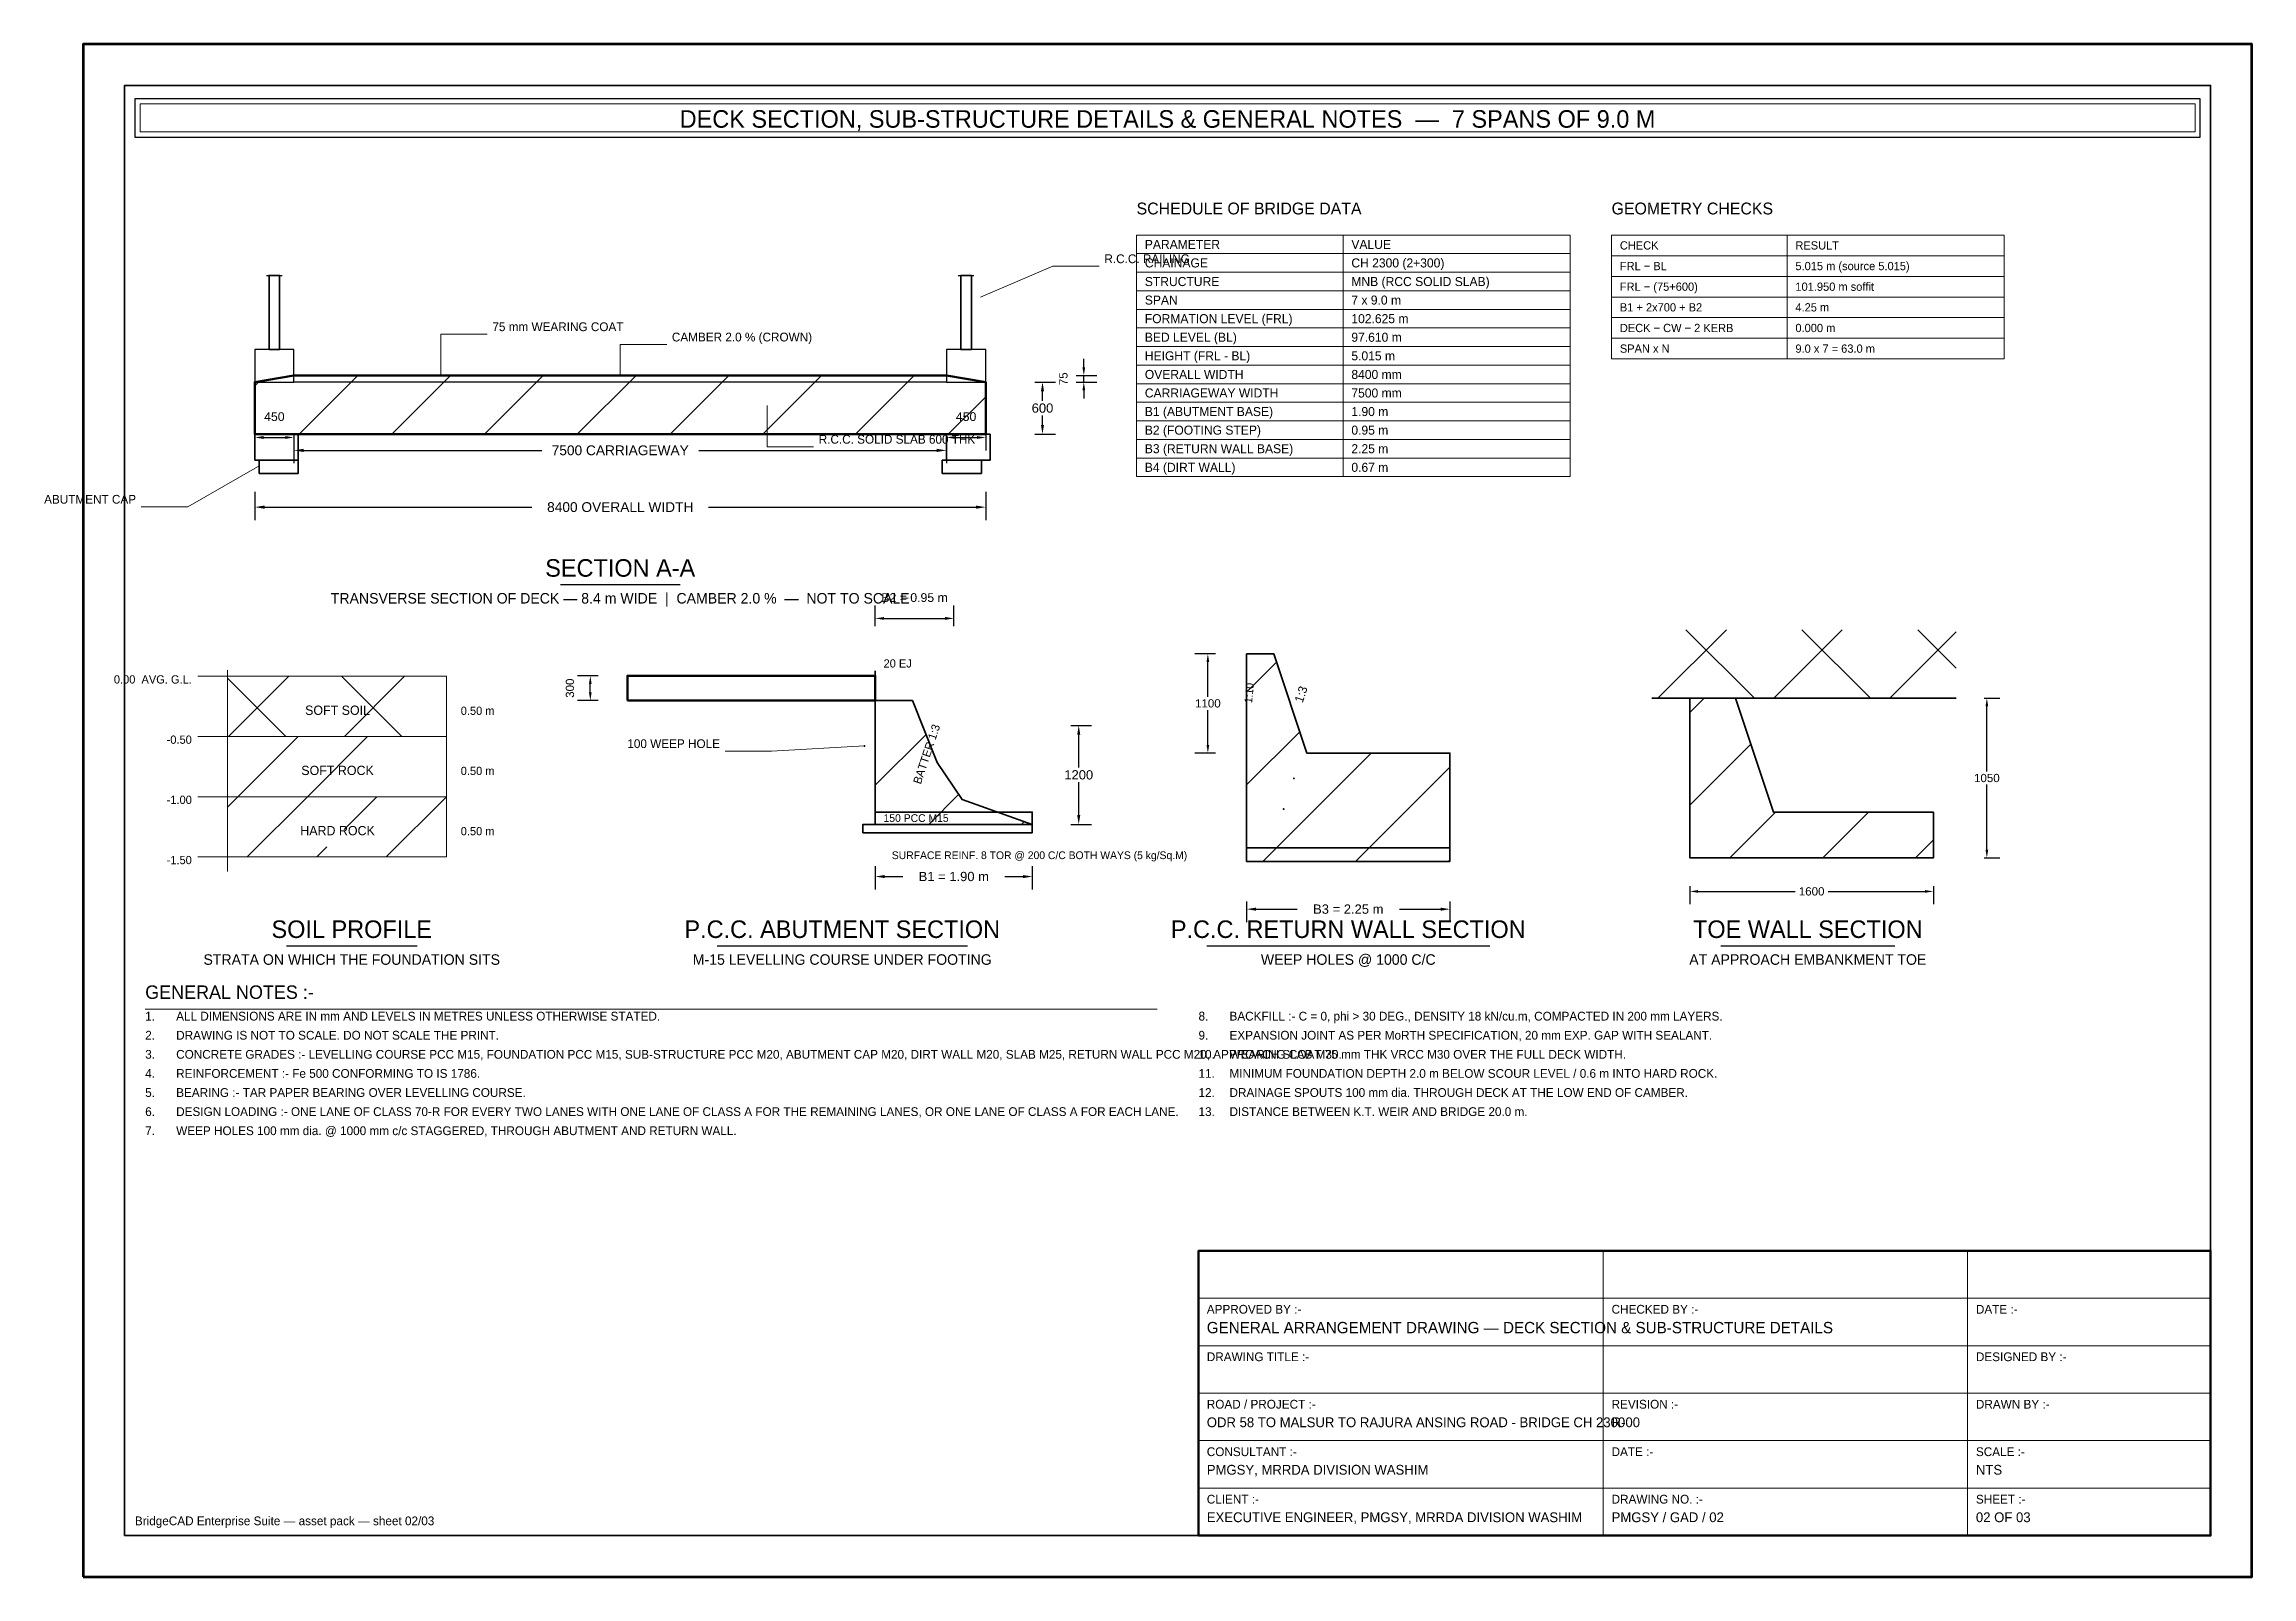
# Model space of a CAD drawing. Header units: metres. Extents: x -8 to 420, y 0 to 297.
import ezdxf
from ezdxf.enums import TextEntityAlignment as Align

# ---------------------------------------------------------------- set-up
doc = ezdxf.new("R2010")
doc.units = ezdxf.units.M
for name, color, linetype, lineweight in [('BORDER-INNER', 7, 'Continuous', 35), ('BORDER-OUTER', 7, 'Continuous', 70), ('CIVIL-GROUND', 3, 'Continuous', 35), ('DIM-LEADER', 3, 'Continuous', 18), ('DIM-LEVEL', 3, 'Continuous', 18), ('DIM-LINEAR', 3, 'Continuous', 18), ('FOUND-OPEN', 2, 'Continuous', 35), ('FOUND-SOIL', 34, 'Continuous', 18), ('STRUC-HATCHING', 8, 'Continuous', 18), ('SUB-ABUT', 3, 'Continuous', 35), ('SUB-DIRT-WALL', 3, 'Continuous', 35), ('SUB-EXPJOINT', 6, 'Continuous', 25), ('SUB-PIER', 2, 'Continuous', 35), ('SUPER-DECK', 2, 'Continuous', 50), ('SUPER-KERB', 7, 'Continuous', 25), ('SUPER-PARAPET', 2, 'Continuous', 35), ('SUPER-WEARING', 8, 'Continuous', 25), ('TABL', 7, 'Continuous', 18), ('TEXT-GENERAL', 7, 'Continuous', 18), ('TEXT-HEADER', 7, 'Continuous', 25), ('TEXT-LEVEL', 5, 'Continuous', 18), ('TEXT-SPEC', 7, 'Continuous', 13), ('TEXT-TITLE', 7, 'Continuous', 25), ('TITLEBLK-BOX', 7, 'Continuous', 50), ('TITLEBLK-TEXT', 7, 'Continuous', 18)]:
    doc.layers.add(name, color=color, linetype=linetype, lineweight=lineweight)
doc.styles.add('BRIDGE_STD', font='Arial.ttf')
doc.dimstyles.new('pmb100', dxfattribs={"dimtxt": 2.5, "dimasz": 0.9375, "dimexe": 2.5, "dimexo": 2.5, "dimtad": 0, "dimtih": 1, "dimdec": 0, "dimtxsty": 'BRIDGE_STD', "dimcen": 2.5, "dimazin": 3, "dimtfac": 1, "dimtmove": 0, "dimatfit": 3})

msp = doc.modelspace()

# ---------------------------------------------------------------- hatches: boundary and pattern name
at = {"layer": 'FOUND-SOIL'}
h = msp.add_hatch(dxfattribs=at)
h.set_pattern_fill('ANSI37', scale=5)
h.paths.add_polyline_path([(303.79, 170.26), (362.74, 170.26), (362.74, 183.53), (303.79, 183.53)])
h = msp.add_hatch(dxfattribs=at)
h.set_pattern_fill('ANSI37', scale=5)
h.paths.add_polyline_path([(27.91, 162.83), (70.35, 162.83), (70.35, 174.5), (27.91, 174.5)])
h = msp.add_hatch(dxfattribs=at)
h.set_pattern_fill('ANSI32', scale=3)
h.paths.add_polyline_path([(27.91, 151.17), (70.35, 151.17), (70.35, 162.83), (27.91, 162.83)])
h = msp.add_hatch(dxfattribs=at)
h.set_pattern_fill('ANSI33', scale=3)
h.paths.add_polyline_path([(27.91, 139.5), (70.35, 139.5), (70.35, 151.17), (27.91, 151.17)])
at = {"layer": 'STRUC-HATCHING'}
h = msp.add_hatch(dxfattribs=at)
h.set_pattern_fill('ANSI31', scale=4)
h.paths.add_polyline_path([(33.22, 221.41), (33.22, 231.53), (40.81, 232.79), (104, 232.79), (167.19, 232.79), (174.78, 231.53), (174.78, 221.41)])
h = msp.add_hatch(dxfattribs=at)
h.set_pattern_fill('ANSI31', scale=4)
h.paths.add_polyline_path([(225.31, 178.88), (230.56, 178.88), (236.98, 159.62), (264.69, 159.62), (264.69, 138.62), (225.31, 138.62)])
h = msp.add_hatch(dxfattribs=at)
h.set_pattern_fill('ANSI31', scale=4)
h.paths.add_polyline_path([(153.4, 169.8), (160.6, 169.8), (165.4, 157.8), (170.2, 150.6), (183.8, 145.8), (153.4, 145.8)])
h = msp.add_hatch(dxfattribs=at)
h.set_pattern_fill('ANSI31', scale=4)
h.paths.add_polyline_path([(311.16, 170.26), (320, 170.26), (327.37, 148.16), (358.32, 148.16), (358.32, 139.32), (311.16, 139.32)])

# ---------------------------------------------------------------- linework, layer by layer
at = {"layer": 'BORDER-INNER', "lineweight": 35}
msp.add_lwpolyline([(8, 8), (412, 8), (412, 289), (8, 289), (8, 8)], dxfattribs=at)
at = {"layer": 'BORDER-INNER', "lineweight": 25}
msp.add_lwpolyline([(10, 279), (410, 279), (410, 286.4), (10, 286.4), (10, 279)], dxfattribs=at)
at = {"layer": 'BORDER-INNER', "lineweight": 9}
msp.add_lwpolyline([(11, 280), (409, 280), (409, 285.4), (11, 285.4), (11, 280)], dxfattribs=at)
at = {"layer": 'BORDER-OUTER', "lineweight": 60}
msp.add_lwpolyline([(0, 0), (420, 0), (420, 297), (0, 297), (0, 0)], dxfattribs=at)
at = {"layer": 'CIVIL-GROUND'}
msp.add_line((303.79, 170.26), (362.74, 170.26), dxfattribs=at)
at = {"layer": 'DIM-LEADER', "lineweight": 9}
for p, q in [((173.77, 247.96), (187.77, 253.96)), ((187.77, 253.96), (196.77, 253.96)), ((69.24, 232.79), (69.24, 240.79)), ((69.24, 240.79), (78.24, 240.79)), ((104, 232.79), (104, 238.79)), ((104, 238.79), (113, 238.79)), ((132.44, 226.98), (132.44, 218.98)), ((132.44, 218.98), (141.44, 218.98)), ((34.23, 215.35), (20.23, 207.35)), ((20.23, 207.35), (11.23, 207.35)), ((133.32, 160), (124.32, 160)), ((151.32, 161), (133.32, 160))]:
    msp.add_line(p, q, dxfattribs=at)
at = {"layer": 'DIM-LEVEL'}
for p, q in [((27.91, 175.67), (27.91, 136.7)), ((22.18, 174.5), (33.65, 174.5)), ((22.18, 162.83), (33.65, 162.83)), ((22.18, 151.17), (33.65, 151.17)), ((22.18, 139.5), (33.65, 139.5))]:
    msp.add_line(p, q, dxfattribs=at)
at = {"layer": 'FOUND-OPEN'}
for points in [[(151, 144.2), (183.8, 144.2), (183.8, 145.8), (151, 145.8), (151, 144.2)], [(153.4, 145.8), (183.8, 145.8), (183.8, 148.2), (153.4, 148.2), (153.4, 145.8)], [(225.31, 138.62), (264.69, 138.62), (264.69, 141.25), (225.31, 141.25), (225.31, 138.62)]]:
    msp.add_lwpolyline(points, dxfattribs=at)
at = {"layer": 'FOUND-SOIL'}
for points in [[(27.91, 162.83), (70.35, 162.83), (70.35, 174.5), (27.91, 174.5), (27.91, 162.83)], [(27.91, 151.17), (70.35, 151.17), (70.35, 162.83), (27.91, 162.83), (27.91, 151.17)], [(27.91, 139.5), (70.35, 139.5), (70.35, 151.17), (27.91, 151.17), (27.91, 139.5)]]:
    msp.add_lwpolyline(points, dxfattribs=at)
at = {"layer": 'SUB-ABUT'}
for points in [[(33.22, 216.36), (41.65, 216.36), (41.65, 221.41), (33.22, 221.41), (33.22, 216.36)], [(167.19, 216.36), (175.62, 216.36), (175.62, 221.41), (167.19, 221.41), (167.19, 216.36)], [(225.31, 178.88), (230.56, 178.88), (236.98, 159.62), (264.69, 159.62), (264.69, 138.62), (225.31, 138.62), (225.31, 178.88)], [(153.4, 169.8), (160.6, 169.8), (165.4, 157.8), (170.2, 150.6), (183.8, 145.8), (153.4, 145.8), (153.4, 169.8)], [(311.16, 170.26), (320, 170.26), (327.37, 148.16), (358.32, 148.16), (358.32, 139.32), (311.16, 139.32), (311.16, 170.26)]]:
    msp.add_lwpolyline(points, dxfattribs=at)
at = {"layer": 'SUB-DIRT-WALL'}
for points in [[(34.06, 213.83), (41.65, 213.83), (41.65, 216.36), (34.06, 216.36), (34.06, 213.83)], [(166.35, 213.83), (173.94, 213.83), (173.94, 216.36), (166.35, 216.36), (166.35, 213.83)]]:
    msp.add_lwpolyline(points, dxfattribs=at)
at = {"layer": 'SUB-EXPJOINT', "color": 1, "lineweight": 35}
msp.add_line((153.4, 168.84), (153.4, 175.56), dxfattribs=at)
at = {"layer": 'SUB-PIER'}
for centre in [(151.32, 161), (234.47, 154.72), (232.49, 148.78)]:
    msp.add_circle(centre, 0.05, dxfattribs=at)
at = {"layer": 'SUPER-DECK'}
msp.add_lwpolyline([(33.22, 221.41), (33.22, 231.53), (40.81, 232.79), (104, 232.79), (167.19, 232.79), (174.78, 231.53), (174.78, 221.41), (33.22, 221.41)], dxfattribs=at)
at = {"layer": 'SUPER-DECK', "color": 9}
msp.add_lwpolyline([(105.4, 169.8), (153.4, 169.8), (153.4, 174.6), (105.4, 174.6), (105.4, 169.8)], dxfattribs=at)
at = {"layer": 'SUPER-KERB'}
for points in [[(33.22, 231.53), (40.81, 231.53), (40.81, 237.84), (33.22, 237.84), (33.22, 231.53)], [(167.19, 231.53), (174.78, 231.53), (174.78, 237.84), (167.19, 237.84), (167.19, 231.53)]]:
    msp.add_lwpolyline(points, dxfattribs=at)
at = {"layer": 'SUPER-PARAPET', "lineweight": 30}
for p, q in [((35.5, 252.17), (38.53, 252.17)), ((169.47, 252.17), (172.5, 252.17))]:
    msp.add_line(p, q, dxfattribs=at)
at = {"layer": 'SUPER-PARAPET'}
for points in [[(36, 237.84), (38.03, 237.84), (38.03, 252.17), (36, 252.17), (36, 237.84)], [(169.98, 237.84), (172, 237.84), (172, 252.17), (169.98, 252.17), (169.98, 237.84)]]:
    msp.add_lwpolyline(points, dxfattribs=at)
at = {"layer": 'SUPER-WEARING'}
msp.add_lwpolyline([(40.81, 231.53), (40.81, 232.79), (104, 232.79), (167.19, 232.79), (167.19, 231.53), (40.81, 231.53)], dxfattribs=at)
at = {"layer": 'TABL', "lineweight": 9}
for p, q in [((244, 256.4), (244, 260)), ((330, 256), (330, 260)), ((204, 256.4), (288, 256.4)), ((204, 252.8), (288, 252.8)), ((244, 252.8), (244, 256.4)), ((244, 249.2), (244, 252.8)), ((296, 256), (372, 256)), ((330, 252), (330, 256)), ((204, 249.2), (288, 249.2)), ((244, 245.6), (244, 249.2)), ((296, 252), (372, 252)), ((296, 248), (372, 248)), ((330, 248), (330, 252)), ((330, 244), (330, 248)), ((204, 245.6), (288, 245.6)), ((244, 242), (244, 245.6)), ((296, 244), (372, 244)), ((330, 240), (330, 244)), ((204, 242), (288, 242)), ((244, 238.4), (244, 242)), ((296, 240), (372, 240)), ((330, 236), (330, 240)), ((204, 238.4), (288, 238.4)), ((244, 234.8), (244, 238.4)), ((204, 234.8), (288, 234.8)), ((204, 231.2), (288, 231.2)), ((244, 231.2), (244, 234.8)), ((244, 227.6), (244, 231.2)), ((204, 227.6), (288, 227.6)), ((244, 224), (244, 227.6)), ((204, 224), (288, 224)), ((244, 220.4), (244, 224)), ((204, 220.4), (288, 220.4)), ((244, 216.8), (244, 220.4)), ((204, 216.8), (288, 216.8)), ((244, 213.2), (244, 216.8))]:
    msp.add_line(p, q, dxfattribs=at)
at = {"layer": 'TABL', "lineweight": 18}
for points in [[(204, 213.2), (288, 213.2), (288, 260), (204, 260), (204, 213.2)], [(296, 236), (372, 236), (372, 260), (296, 260), (296, 236)]]:
    msp.add_lwpolyline(points, dxfattribs=at)
at = {"layer": 'TEXT-HEADER', "lineweight": 9}
msp.add_line((12, 110), (208, 110), dxfattribs=at)
at = {"layer": 'TEXT-TITLE'}
for p, q in [((92.41, 192.3), (115.59, 192.3)), ((39.35, 122.3), (64.65, 122.3)), ((122.76, 122.3), (171.24, 122.3)), ((217.6, 122.3), (272.4, 122.3)), ((317.14, 122.3), (350.86, 122.3))]:
    msp.add_line(p, q, dxfattribs=at)
at = {"layer": 'TITLEBLK-BOX', "lineweight": 18}
for p, q in [((294.4, 8), (294.4, 63.2)), ((364.96, 8), (364.96, 63.2)), ((216, 54), (412, 54)), ((216, 44.8), (412, 44.8)), ((216, 35.6), (412, 35.6)), ((216, 26.4), (412, 26.4)), ((216, 17.2), (412, 17.2))]:
    msp.add_line(p, q, dxfattribs=at)
at = {"layer": 'TITLEBLK-BOX', "lineweight": 50}
msp.add_lwpolyline([(216, 8), (412, 8), (412, 63.2), (216, 63.2), (216, 8)], dxfattribs=at)

# ---------------------------------------------------------------- texts
at = {"layer": 'TEXT-GENERAL'}
for s, height, p in [('CHAINAGE', 1.75, (205.6, 253.73)), ('CH 2300 (2+300)', 1.75, (245.6, 253.73)), ('FRL − BL', 1.6, (297.6, 253.2)), ('5.015 m (source 5.015)', 1.6, (331.6, 253.2)), ('STRUCTURE', 1.75, (205.6, 250.12)), ('SPAN', 1.75, (205.6, 246.53)), ('7 x 9.0 m', 1.75, (245.6, 246.53)), ('MNB (RCC SOLID SLAB)', 1.75, (245.6, 250.12)), ('FRL − (75+600)', 1.6, (297.6, 249.2)), ('101.950 m soffit', 1.6, (331.6, 249.2)), ('FORMATION LEVEL (FRL)', 1.75, (205.6, 242.93)), ('102.625 m', 1.75, (245.6, 242.93)), ('B1 + 2x700 + B2', 1.6, (297.6, 245.2)), ('4.25 m', 1.6, (331.6, 245.2)), ('BED LEVEL (BL)', 1.75, (205.6, 239.33)), ('97.610 m', 1.75, (245.6, 239.33)), ('DECK − CW − 2 KERB', 1.6, (297.6, 241.2)), ('0.000 m', 1.6, (331.6, 241.2)), ('HEIGHT (FRL - BL)', 1.75, (205.6, 235.73)), ('5.015 m', 1.75, (245.6, 235.73)), ('SPAN x N', 1.6, (297.6, 237.2)), ('9.0 x 7 = 63.0 m', 1.6, (331.6, 237.2)), ('OVERALL WIDTH', 1.75, (205.6, 232.12)), ('8400 mm', 1.75, (245.6, 232.12)), ('CARRIAGEWAY WIDTH', 1.75, (205.6, 228.53)), ('B1 (ABUTMENT BASE)', 1.75, (205.6, 224.93)), ('7500 mm', 1.75, (245.6, 228.53)), ('1.90 m', 1.75, (245.6, 224.93)), ('B2 (FOOTING STEP)', 1.75, (205.6, 221.33)), ('0.95 m', 1.75, (245.6, 221.33)), ('B3 (RETURN WALL BASE)', 1.75, (205.6, 217.73)), ('2.25 m', 1.75, (245.6, 217.73)), ('B4 (DIRT WALL)', 1.75, (205.6, 214.12)), ('0.67 m', 1.75, (245.6, 214.12)), ('ALL DIMENSIONS ARE IN mm AND LEVELS IN METRES UNLESS OTHERWISE STATED.', 1.7, (18, 107.8)), ('BACKFILL :- C = 0, phi > 30 DEG., DENSITY 18 kN/cu.m, COMPACTED IN 200 mm LAYERS.', 1.7, (222, 107.8)), ('DRAWING IS NOT TO SCALE. DO NOT SCALE THE PRINT.', 1.7, (18, 104.1)), ('EXPANSION JOINT AS PER MoRTH SPECIFICATION, 20 mm EXP. GAP WITH SEALANT.', 1.7, (222, 104.1)), ('CONCRETE GRADES :- LEVELLING COURSE PCC M15, FOUNDATION PCC M15, SUB-STRUCTURE PCC M20, ABUTMENT CAP M20, DIRT WALL M20, SLAB M25, RETURN WALL PCC M20, APPROACH SLAB M30.', 1.7, (18, 100.4)), ('REINFORCEMENT :- Fe 500 CONFORMING TO IS 1786.', 1.7, (18, 96.7)), ('WEARING COAT 75 mm THK VRCC M30 OVER THE FULL DECK WIDTH.', 1.7, (222, 100.4)), ('MINIMUM FOUNDATION DEPTH 2.0 m BELOW SCOUR LEVEL / 0.6 m INTO HARD ROCK.', 1.7, (222, 96.7)), ('BEARING :- TAR PAPER BEARING OVER LEVELLING COURSE.', 1.7, (18, 93)), ('DRAINAGE SPOUTS 100 mm dia. THROUGH DECK AT THE LOW END OF CAMBER.', 1.7, (222, 93)), ('DESIGN LOADING :- ONE LANE OF CLASS 70-R FOR EVERY TWO LANES WITH ONE LANE OF CLASS A FOR THE REMAINING LANES, OR ONE LANE OF CLASS A FOR EACH LANE.', 1.7, (18, 89.3)), ('DISTANCE BETWEEN K.T. WEIR AND BRIDGE 20.0 m.', 1.7, (222, 89.3)), ('WEEP HOLES 100 mm dia. @ 1000 mm c/c STAGGERED, THROUGH ABUTMENT AND RETURN WALL.', 1.7, (18, 85.6))]:
    msp.add_text(s, height=height, dxfattribs=at).set_placement(p)
at = {"layer": 'TEXT-HEADER'}
for s, height, p in [('SCHEDULE OF BRIDGE DATA', 2.3, (204, 264)), ('GEOMETRY CHECKS', 2.3, (296, 264)), ('PARAMETER', 1.75, (205.6, 257.32)), ('VALUE', 1.75, (245.6, 257.32)), ('CHECK', 1.6, (297.6, 257.2)), ('RESULT', 1.6, (331.6, 257.2)), ('GENERAL NOTES :-', 2.6, (12, 112))]:
    msp.add_text(s, height=height, dxfattribs=at).set_placement(p)
for s, p in [('TRANSVERSE SECTION OF DECK — 8.4 m WIDE  |  CAMBER 2.0 %  —  NOT TO SCALE', (104, 188.6)), ('STRATA ON WHICH THE FOUNDATION SITS', (52, 118.6)), ('M-15 LEVELLING COURSE UNDER FOOTING', (147, 118.6)), ('WEEP HOLES @ 1000 C/C', (245, 118.6)), ('AT APPROACH EMBANKMENT TOE', (334, 118.6))]:
    msp.add_text(s, height=2.04, dxfattribs=at).set_placement(p, align=Align.CENTER)
at = {"layer": 'TEXT-LEVEL'}
for s, p in [('0.00  AVG. G.L.', (21.03, 173.1)), ('-0.50', (21.03, 161.43)), ('-1.00', (21.03, 149.77)), ('-1.50', (21.03, 138.1))]:
    msp.add_text(s, height=1.6, dxfattribs=at).set_placement(p, align=Align.RIGHT)
at = {"layer": 'TEXT-SPEC'}
for s, height, p in [('R.C.C. RAILING', 1.7, (197.77, 254.56)), ('75 mm WEARING COAT', 1.7, (79.24, 241.39)), ('CAMBER 2.0 % (CROWN)', 1.7, (114, 239.39)), ('R.C.C. SOLID SLAB 600 THK', 1.7, (142.44, 219.58)), ('20 EJ', 1.6, (155, 176.2)), ('0.50 m', 1.6, (73.11, 167.03)), ('0.50 m', 1.6, (73.11, 155.37)), ('150 PCC M15', 1.5, (155, 146.28)), ('0.50 m', 1.6, (73.11, 143.7)), ('SURFACE REINF. 8 TOR @ 200 C/C BOTH WAYS (5 kg/Sq.M)', 1.5, (156.6, 139.08)), ('1.', 1.7, (12, 107.8)), ('8.', 1.7, (216, 107.8)), ('2.', 1.7, (12, 104.1)), ('9.', 1.7, (216, 104.1)), ('4.', 1.7, (12, 96.7)), ('3.', 1.7, (12, 100.4)), ('10.', 1.7, (216, 100.4)), ('11.', 1.7, (216, 96.7)), ('5.', 1.7, (12, 93)), ('12.', 1.7, (216, 93)), ('6.', 1.7, (12, 89.3)), ('13.', 1.7, (216, 89.3)), ('7.', 1.7, (12, 85.6)), ('BridgeCAD Enterprise Suite — asset pack — sheet 02/03', 1.7, (10, 10))]:
    msp.add_text(s, height=height, dxfattribs=at).set_placement(p)
for s, p in [('ABUTMENT CAP', (10.23, 207.95)), ('100 WEEP HOLE', (123.32, 160.6))]:
    msp.add_text(s, height=1.7, dxfattribs=at).set_placement(p, align=Align.RIGHT)
for s, height, rotation, p in [('1:10', 1.5, 84.3, (226.36, 169.25)), ('1:3', 1.7, 71.6, (236.16, 169.25)), ('BATTER 1:3', 1.6, 71.6, (162.2, 153.48))]:
    msp.add_text(s, height=height, rotation=rotation, dxfattribs=at).set_placement(p)
for s, p in [('SOFT SOIL', (49.25, 167.03)), ('SOFT ROCK', (49.25, 155.37)), ('HARD ROCK', (49.25, 143.7))]:
    msp.add_text(s, height=1.8, dxfattribs=at).set_placement(p, align=Align.CENTER)
at = {"layer": 'TEXT-TITLE'}
for s, p in [('DECK SECTION, SUB-STRUCTURE DETAILS & GENERAL NOTES  —  7 SPANS OF 9.0 M', (210, 280.8)), ('SECTION A-A', (104, 193.8)), ('SOIL PROFILE', (52, 123.8)), ('P.C.C. ABUTMENT SECTION', (147, 123.8)), ('P.C.C. RETURN WALL SECTION', (245, 123.8)), ('TOE WALL SECTION', (334, 123.8))]:
    msp.add_text(s, height=3.4, dxfattribs=at).set_placement(p, align=Align.CENTER)
at = {"layer": 'TITLEBLK-TEXT'}
for s, height, p in [('APPROVED BY :-', 1.7, (217.6, 51)), ('CHECKED BY :-', 1.7, (296, 51)), ('DATE :-', 1.7, (366.56, 51)), ('GENERAL ARRANGEMENT DRAWING — DECK SECTION & SUB-STRUCTURE DETAILS', 2.2, (217.6, 47.2)), ('DRAWING TITLE :-', 1.7, (217.6, 41.8)), ('DESIGNED BY :-', 1.7, (366.56, 41.8)), ('ROAD / PROJECT :-', 1.7, (217.6, 32.6)), ('REVISION :-', 1.7, (296, 32.6)), ('DRAWN BY :-', 1.7, (366.56, 32.6)), ('ODR 58 TO MALSUR TO RAJURA ANSING ROAD - BRIDGE CH 2300', 1.9, (217.6, 29)), ('R-00', 1.9, (296, 29)), ('CONSULTANT :-', 1.7, (217.6, 23.4)), ('PMGSY, MRRDA DIVISION WASHIM', 1.9, (217.6, 19.8)), ('DATE :-', 1.7, (296, 23.4)), ('SCALE :-', 1.7, (366.56, 23.4)), ('NTS', 1.9, (366.56, 19.8)), ('CLIENT :-', 1.7, (217.6, 14.2)), ('DRAWING NO. :-', 1.7, (296, 14.2)), ('SHEET :-', 1.7, (366.56, 14.2)), ('EXECUTIVE ENGINEER, PMGSY, MRRDA DIVISION WASHIM', 1.9, (217.6, 10.6)), ('PMGSY / GAD / 02', 1.9, (296, 10.6)), ('02 OF 03', 1.9, (366.56, 10.6))]:
    msp.add_text(s, height=height, dxfattribs=at).set_placement(p)

# ---------------------------------------------------------------- dimensions: what is measured, and where the dimension line sits
at = {"layer": 'DIM-LINEAR'}
for base, p1, p2, text, override in [((193.78, 231.53), (189.78, 231.53), (189.78, 232.79), '75', {"dimtxt": 1.6, "dimasz": 1.6, "dimgap": 0.64, "dimclrt": 3}), ((185.78, 221.41), (181.78, 221.41), (181.78, 231.53), '600', {"dimtxt": 1.8, "dimasz": 1.8, "dimgap": 0.72, "dimclrt": 3}), ((217.81, 159.62), (221.81, 159.62), (221.81, 178.88), '1100', {"dimtxt": 1.6, "dimasz": 1.6, "dimgap": 0.64, "dimclrt": 3}), ((98.2, 169.8), (102.2, 169.8), (102.2, 174.6), '300', {"dimtxt": 1.6, "dimasz": 1.6, "dimgap": 0.64, "dimclrt": 3}), ((368.68, 139.32), (365.68, 139.32), (365.68, 170.26), '1050', {"dimtxt": 1.6, "dimasz": 1.6, "dimgap": 0.64, "dimclrt": 3}), ((192.8, 145.8), (188.8, 145.8), (188.8, 165), '1200', {"dimtxt": 1.8, "dimasz": 1.8, "dimgap": 0.72, "dimclrt": 3})]:
    msp.add_linear_dim(base=base, p1=p1, p2=p2, angle=90, text=text, dimstyle='pmb100', override=override, dxfattribs=at).render()
for base, p1, p2, text, override in [((33.22, 220.78), (33.22, 223.78), (40.81, 223.78), '450', {"dimtxt": 1.7, "dimasz": 1.7, "dimgap": 0.68, "dimclrt": 3}), ((40.81, 218.28), (40.81, 223.78), (167.19, 223.78), '7500 CARRIAGEWAY', {"dimtxt": 1.9, "dimasz": 1.9, "dimgap": 0.76, "dimclrt": 3}), ((167.19, 220.78), (167.19, 223.78), (174.78, 223.78), '450', {"dimtxt": 1.7, "dimasz": 1.7, "dimgap": 0.68, "dimclrt": 3}), ((33.22, 207.28), (33.22, 212.78), (174.78, 212.78), '8400 OVERALL WIDTH', {"dimtxt": 1.9, "dimasz": 1.9, "dimgap": 0.76, "dimclrt": 3}), ((153.4, 185.72), (153.4, 181.72), (168.6, 181.72), 'B2 = 0.95 m', {"dimtxt": 1.7, "dimasz": 1.7, "dimgap": 0.68, "dimclrt": 3}), ((153.4, 135.7), (153.4, 140.2), (183.8, 140.2), 'B1 = 1.90 m', {"dimtxt": 1.8, "dimasz": 1.8, "dimgap": 0.72, "dimclrt": 3}), ((225.31, 129.38), (225.31, 133.38), (264.69, 133.38), 'B3 = 2.25 m', {"dimtxt": 1.8, "dimasz": 1.8, "dimgap": 0.72, "dimclrt": 3}), ((311.16, 132.82), (311.16, 136.32), (358.32, 136.32), '1600', {"dimtxt": 1.6, "dimasz": 1.6, "dimgap": 0.64, "dimclrt": 3})]:
    msp.add_linear_dim(base=base, p1=p1, p2=p2, text=text, dimstyle='pmb100', override=override, dxfattribs=at).render()

doc.saveas('drawing.dxf')
